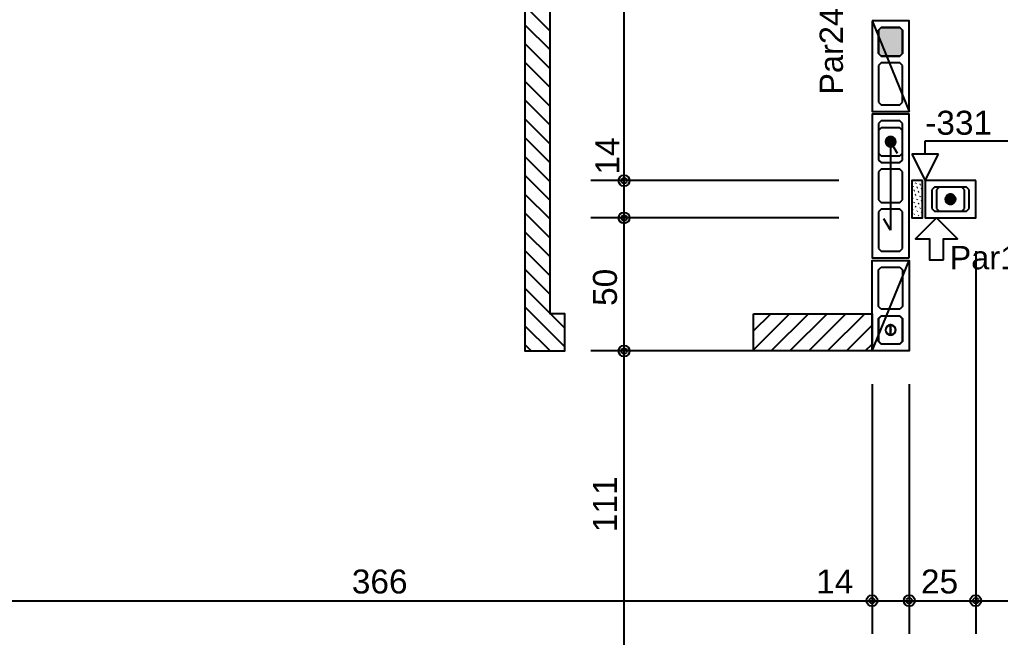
# Model space of a CAD drawing. Extents: x 0 to 119, y 0 to 84.
# Drawn here: x 15.12 to 22.5, y 43.37 to 48.01 of the extents above; entities that cross this region are included whole.
import ezdxf

# ---------------------------------------------------------------- set-up
doc = ezdxf.new("R2010")
doc.units = 0
doc.header["$MEASUREMENT"] = 0
doc.linetypes.add('ESTILO_TQS_0003', pattern=[1.5, 0.5, -0.4, 0.1, -0.5])
doc.linetypes.add('ESTILO_TQS_0005', pattern=[0.4, 0.3, -0.1])
for name, color, linetype in [('20', 1, 'CONTINUOUS'), ('27', 250, 'CONTINUOUS'), ('29', 9, 'CONTINUOUS'), ('3', 7, 'CONTINUOUS'), ('35', 255, 'CONTINUOUS'), ('9', 8, 'CONTINUOUS')]:
    doc.layers.add(name, color=color, linetype=linetype)
doc.styles.add('TQS_ARIAL', font='arial.ttf')

msp = doc.modelspace()

# ---------------------------------------------------------------- linework, layer by layer
at = {"layer": '20', "color": 1, "linetype": 'Continuous'}
for p, q in [((21.93025, 47.000599), (21.93025, 47.100599)), ((21.93025, 47.100599), (22.83025, 47.100599)), ((22.03025, 47.000599), (21.83025, 47.000599)), ((21.83025, 47.000599), (21.93025, 46.800599)), ((21.93025, 46.800599), (22.03025, 47.000599))]:
    msp.add_line(p, q, dxfattribs=at)
at = {"layer": '27', "color": 250, "linetype": 'ESTILO_TQS_0005'}
for points in [[(21.60025, 47.950502), (21.58025, 47.930502), (21.58025, 47.755502), (21.60025, 47.735502), (21.74025, 47.735502), (21.76025, 47.755502), (21.76025, 47.930502), (21.74025, 47.950502), (21.60025, 47.950502)], [(21.60025, 47.685502), (21.58025, 47.665502), (21.58025, 47.390502), (21.60025, 47.370502), (21.74025, 47.370502), (21.76025, 47.390502), (21.76025, 47.665502), (21.74025, 47.685502), (21.60025, 47.685502)], [(21.74025, 46.935551), (21.76025, 46.955551), (21.76025, 47.230551), (21.74025, 47.250551), (21.60025, 47.250551), (21.58025, 47.230551), (21.58025, 46.955551), (21.60025, 46.935551), (21.74025, 46.935551)], [(21.74025, 46.635551), (21.76025, 46.655551), (21.76025, 46.865551), (21.74025, 46.885551), (21.60025, 46.885551), (21.58025, 46.865551), (21.58025, 46.655551), (21.60025, 46.635551), (21.74025, 46.635551)], [(22.26025, 46.730551), (22.24025, 46.750551), (22.00025, 46.750551), (21.98025, 46.730551), (21.98025, 46.590551), (22.00025, 46.570551), (22.24025, 46.570551), (22.26025, 46.590551), (22.26025, 46.730551)], [(21.74025, 46.270551), (21.76025, 46.290551), (21.76025, 46.565551), (21.74025, 46.585551), (21.60025, 46.585551), (21.58025, 46.565551), (21.58025, 46.290551), (21.60025, 46.270551), (21.74025, 46.270551)], [(21.60025, 45.83555), (21.58025, 45.85555), (21.58025, 46.13055), (21.60025, 46.15055), (21.74025, 46.15055), (21.76025, 46.13055), (21.76025, 45.85555), (21.74025, 45.83555), (21.60025, 45.83555)], [(21.60025, 45.57055), (21.58025, 45.59055), (21.58025, 45.76555), (21.60025, 45.78555), (21.74025, 45.78555), (21.76025, 45.76555), (21.76025, 45.59055), (21.74025, 45.57055), (21.60025, 45.57055)]]:
    msp.add_lwpolyline(points, dxfattribs=at)
at = {"layer": '29', "color": 9, "linetype": 'Continuous'}
for p, q in [((18.919864, 48.113858), (19.10963, 47.924092)), ((18.919864, 47.972437), (19.10963, 47.782671)), ((18.919864, 47.831016), (19.10963, 47.64125)), ((18.919864, 47.689594), (19.10963, 47.499828)), ((18.919864, 47.548173), (19.10963, 47.358407)), ((18.919864, 47.406752), (19.10963, 47.216986)), ((18.919864, 47.26533), (19.10963, 47.075564)), ((18.919864, 47.123909), (19.10963, 46.934143)), ((18.919864, 46.982488), (19.10963, 46.792722)), ((18.919864, 46.841066), (19.10963, 46.6513)), ((18.919864, 46.699645), (19.10963, 46.509879)), ((18.919864, 46.558224), (19.10963, 46.368458)), ((18.919864, 46.416802), (19.10963, 46.227036)), ((18.919864, 46.275381), (19.10963, 46.085615)), ((18.919864, 46.13396), (19.10963, 45.944193)), ((18.919864, 45.992538), (19.10963, 45.802772)), ((18.919864, 45.851117), (19.21963, 45.551351)), ((19.112021, 45.800382), (19.21963, 45.692772)), ((20.63963, 45.529789), (20.910223, 45.800382)), ((20.63963, 45.67121), (20.768802, 45.800382)), ((20.771813, 45.52055), (21.051645, 45.800382)), ((20.913234, 45.52055), (21.193066, 45.800382)), ((21.054655, 45.52055), (21.334487, 45.800382)), ((21.196077, 45.52055), (21.475909, 45.800382)), ((18.919864, 45.709695), (19.109178, 45.520382)), ((21.337498, 45.52055), (21.53025, 45.713302)), ((18.919864, 45.568274), (18.967757, 45.520382)), ((21.478919, 45.52055), (21.53025, 45.571881))]:
    msp.add_line(p, q, dxfattribs=at)
for points in [[(18.919864, 50.52055), (18.919864, 45.520382), (19.21963, 45.520382), (19.21963, 45.800382), (19.10963, 45.800382), (19.10963, 50.52055), (18.919864, 50.52055)], [(20.63963, 45.800382), (21.53025, 45.800382), (21.53025, 45.52055), (20.63963, 45.52055), (20.63963, 45.800382)]]:
    msp.add_lwpolyline(points, dxfattribs=at)
at = {"layer": '3', "color": 7, "linetype": 'Continuous'}
for p, q in [((21.53025, 48.000502), (21.81025, 47.320502)), ((21.60025, 47.198051), (21.58025, 47.178051)), ((21.58025, 47.178051), (21.58025, 47.008051)), ((21.74025, 47.198051), (21.60025, 47.198051)), ((21.76025, 47.178051), (21.74025, 47.198051)), ((21.76025, 47.008051), (21.76025, 47.178051)), ((21.67025, 47.093051), (21.67025, 46.428051)), ((21.67025, 47.093051), (21.72025, 47.006448)), ((21.58025, 47.008051), (21.60025, 46.988051)), ((21.60025, 46.988051), (21.74025, 46.988051)), ((21.74025, 46.988051), (21.76025, 47.008051)), ((21.833473, 46.800599), (21.833473, 46.800599)), ((21.838165, 46.761096), (21.834629, 46.757561)), ((21.860615, 46.783547), (21.85708, 46.780011)), ((21.877667, 46.800599), (21.877667, 46.800599)), ((21.893761, 46.772498), (21.890226, 46.768963)), ((21.905605, 46.784342), (21.905605, 46.784342)), ((21.91025, 46.788987), (21.91025, 46.788987)), ((21.84886, 46.727597), (21.845324, 46.724061)), ((21.859555, 46.694098), (21.856019, 46.690562)), ((21.87131, 46.750048), (21.867775, 46.746512)), ((21.882005, 46.716548), (21.87847, 46.713013)), ((21.887927, 46.72247), (21.887927, 46.72247)), ((21.904456, 46.738999), (21.90092, 46.735463)), ((21.91025, 46.744793), (21.91025, 46.744793)), ((21.91025, 46.700599), (21.91025, 46.700599)), ((22.03525, 46.750551), (22.01525, 46.730551)), ((22.01525, 46.730551), (22.01525, 46.590551)), ((22.20525, 46.750551), (22.03525, 46.750551)), ((22.22525, 46.730551), (22.20525, 46.750551)), ((22.22525, 46.590551), (22.22525, 46.730551)), ((21.837104, 46.671647), (21.833569, 46.668112)), ((21.847799, 46.638148), (21.844264, 46.634612)), ((21.87025, 46.660599), (21.866714, 46.657063)), ((21.881298, 46.627453), (21.877763, 46.623917)), ((21.8927, 46.683049), (21.889165, 46.679514)), ((21.903749, 46.649904), (21.900213, 46.646368)), ((21.91025, 46.656404), (21.91025, 46.656404)), ((21.836397, 46.582552), (21.832861, 46.579016)), ((21.847446, 46.549406), (21.84391, 46.54587)), ((21.852572, 46.598727), (21.852572, 46.598727)), ((21.858848, 46.605002), (21.855312, 46.601467)), ((21.869896, 46.571857), (21.866361, 46.568321)), ((21.880945, 46.538711), (21.877409, 46.535175)), ((21.892347, 46.594307), (21.888811, 46.590772)), ((21.903395, 46.561162), (21.89986, 46.557626)), ((21.91025, 46.61221), (21.91025, 46.61221)), ((21.91025, 46.568016), (21.91025, 46.568016)), ((22.01525, 46.590551), (22.03525, 46.570551)), ((22.03525, 46.570551), (22.20525, 46.570551)), ((22.20525, 46.570551), (22.22525, 46.590551)), ((21.67025, 46.428051), (21.62025, 46.514653)), ((21.834894, 46.536855), (21.834894, 46.536855)), ((21.91025, 46.523822), (21.91025, 46.523822)), ((21.53025, 45.52055), (21.81025, 46.20055)), ((21.60025, 45.78305), (21.58025, 45.76305)), ((21.58025, 45.76305), (21.58025, 45.59305)), ((21.74025, 45.78305), (21.60025, 45.78305)), ((21.76025, 45.76305), (21.74025, 45.78305)), ((21.76025, 45.59305), (21.76025, 45.76305)), ((21.58025, 45.59305), (21.60025, 45.57305)), ((21.74025, 45.57305), (21.76025, 45.59305)), ((21.60025, 45.57305), (21.74025, 45.57305))]:
    msp.add_line(p, q, dxfattribs=at)
for points in [[(21.53025, 48.000502), (21.53025, 47.320502), (21.81025, 47.320502), (21.81025, 48.000502), (21.53025, 48.000502)], [(21.81025, 46.220551), (21.81025, 47.300551), (21.53025, 47.300551), (21.53025, 46.220551), (21.81025, 46.220551)], [(21.67025, 47.093651), (21.67031, 47.093648), (21.670371, 47.093638), (21.670429, 47.093623), (21.670486, 47.093602), (21.670541, 47.093575), (21.670592, 47.093543), (21.670641, 47.093506), (21.670685, 47.093464), (21.670724, 47.093418), (21.670759, 47.093368), (21.670788, 47.093315), (21.670812, 47.093259), (21.670831, 47.093201), (21.670843, 47.093142), (21.670849, 47.093081), (21.670849, 47.09302), (21.670843, 47.09296), (21.670831, 47.0929), (21.670812, 47.092842), (21.670788, 47.092786), (21.670759, 47.092733), (21.670724, 47.092683), (21.670685, 47.092637), (21.670641, 47.092595), (21.670592, 47.092558), (21.670541, 47.092526), (21.670486, 47.092499), (21.670429, 47.092478), (21.670371, 47.092463), (21.67031, 47.092454), (21.67025, 47.092451), (21.67025, 47.130851), (21.666426, 47.130657), (21.662641, 47.130077), (21.658934, 47.129117), (21.655343, 47.127787), (21.651905, 47.126101), (21.648656, 47.124076), (21.645628, 47.121732), (21.642853, 47.119094), (21.640358, 47.116188), (21.638171, 47.113045), (21.636313, 47.109698), (21.634803, 47.106179), (21.633656, 47.102525), (21.632886, 47.098775), (21.632498, 47.094965), (21.632498, 47.091136), (21.632886, 47.087327), (21.633656, 47.083576), (21.634803, 47.079923), (21.636313, 47.076404), (21.638171, 47.073056), (21.640358, 47.069913), (21.642853, 47.067008), (21.645628, 47.06437), (21.648656, 47.062026), (21.651905, 47.06), (21.655343, 47.058314), (21.658934, 47.056984), (21.662641, 47.056024), (21.666426, 47.055445), (21.67025, 47.055251), (21.67025, 47.093651)], [(21.67025, 47.092451), (21.670189, 47.092454), (21.670129, 47.092463), (21.67007, 47.092478), (21.670013, 47.092499), (21.669959, 47.092526), (21.669907, 47.092558), (21.669859, 47.092595), (21.669815, 47.092637), (21.669775, 47.092683), (21.669741, 47.092733), (21.669711, 47.092786), (21.669687, 47.092842), (21.669669, 47.0929), (21.669657, 47.09296), (21.669651, 47.09302), (21.669651, 47.093081), (21.669657, 47.093142), (21.669669, 47.093201), (21.669687, 47.093259), (21.669711, 47.093315), (21.669741, 47.093368), (21.669775, 47.093418), (21.669815, 47.093464), (21.669859, 47.093506), (21.669907, 47.093543), (21.669959, 47.093575), (21.670013, 47.093602), (21.67007, 47.093623), (21.670129, 47.093638), (21.670189, 47.093648), (21.67025, 47.093651), (21.67025, 47.055251), (21.674074, 47.055445), (21.677859, 47.056024), (21.681566, 47.056984), (21.685156, 47.058314), (21.688594, 47.06), (21.691844, 47.062026), (21.694872, 47.06437), (21.697647, 47.067008), (21.700141, 47.069913), (21.702328, 47.073056), (21.704187, 47.076404), (21.705697, 47.079923), (21.706843, 47.083576), (21.707614, 47.087327), (21.708001, 47.091136), (21.708001, 47.094965), (21.707614, 47.098775), (21.706843, 47.102525), (21.705697, 47.106179), (21.704187, 47.109698), (21.702328, 47.113046), (21.700141, 47.116188), (21.697647, 47.119094), (21.694872, 47.121732), (21.691844, 47.124076), (21.688594, 47.126101), (21.685156, 47.127787), (21.681566, 47.129117), (21.677859, 47.130077), (21.674074, 47.130657), (21.67025, 47.130851), (21.67025, 47.092451)], [(21.91025, 46.800599), (21.83025, 46.800599), (21.83025, 46.520599), (21.91025, 46.520599), (21.91025, 46.800599)], [(22.31025, 46.800551), (21.93025, 46.800551), (21.93025, 46.520551), (22.31025, 46.520551), (22.31025, 46.800551)], [(22.12085, 46.660551), (22.120847, 46.66049), (22.120837, 46.66043), (22.120822, 46.660371), (22.120801, 46.660314), (22.120774, 46.660259), (22.120742, 46.660208), (22.120705, 46.66016), (22.120663, 46.660116), (22.120617, 46.660076), (22.120567, 46.660041), (22.120514, 46.660012), (22.120458, 46.659988), (22.1204, 46.65997), (22.120341, 46.659958), (22.12028, 46.659951), (22.120219, 46.659951), (22.120159, 46.659958), (22.120099, 46.65997), (22.120041, 46.659988), (22.119985, 46.660012), (22.119932, 46.660041), (22.119882, 46.660076), (22.119836, 46.660116), (22.119794, 46.66016), (22.119757, 46.660208), (22.119725, 46.660259), (22.119698, 46.660314), (22.119677, 46.660371), (22.119662, 46.66043), (22.119653, 46.66049), (22.11965, 46.660551), (22.15805, 46.660551), (22.157856, 46.664375), (22.157276, 46.66816), (22.156316, 46.671867), (22.154986, 46.675457), (22.1533, 46.678895), (22.151275, 46.682145), (22.148931, 46.685173), (22.146293, 46.687948), (22.143387, 46.690442), (22.140245, 46.692629), (22.136897, 46.694488), (22.133378, 46.695998), (22.129724, 46.697144), (22.125974, 46.697915), (22.122164, 46.698302), (22.118335, 46.698302), (22.114526, 46.697915), (22.110775, 46.697144), (22.107122, 46.695998), (22.103603, 46.694488), (22.100255, 46.692629), (22.097112, 46.690442), (22.094207, 46.687948), (22.091569, 46.685173), (22.089225, 46.682145), (22.087199, 46.678895), (22.085513, 46.675457), (22.084183, 46.671867), (22.083223, 46.66816), (22.082644, 46.664375), (22.08245, 46.660551), (22.12085, 46.660551)], [(22.11965, 46.660551), (22.119653, 46.660611), (22.119662, 46.660671), (22.119677, 46.66073), (22.119698, 46.660787), (22.119725, 46.660842), (22.119757, 46.660893), (22.119794, 46.660941), (22.119836, 46.660986), (22.119882, 46.661025), (22.119932, 46.66106), (22.119985, 46.661089), (22.120041, 46.661113), (22.120099, 46.661131), (22.120159, 46.661144), (22.120219, 46.66115), (22.12028, 46.66115), (22.120341, 46.661144), (22.1204, 46.661131), (22.120458, 46.661113), (22.120514, 46.661089), (22.120567, 46.66106), (22.120617, 46.661025), (22.120663, 46.660986), (22.120705, 46.660941), (22.120742, 46.660893), (22.120774, 46.660842), (22.120801, 46.660787), (22.120822, 46.66073), (22.120837, 46.660671), (22.120847, 46.660611), (22.12085, 46.660551), (22.08245, 46.660551), (22.082644, 46.656726), (22.083223, 46.652942), (22.084183, 46.649235), (22.085513, 46.645644), (22.087199, 46.642206), (22.089225, 46.638957), (22.091569, 46.635929), (22.094207, 46.633153), (22.097112, 46.630659), (22.100255, 46.628472), (22.103603, 46.626614), (22.107122, 46.625104), (22.110775, 46.623957), (22.114526, 46.623187), (22.118335, 46.622799), (22.122164, 46.622799), (22.125974, 46.623187), (22.129724, 46.623957), (22.133378, 46.625104), (22.136897, 46.626614), (22.140245, 46.628472), (22.143387, 46.630659), (22.146293, 46.633153), (22.148931, 46.635929), (22.151275, 46.638957), (22.1533, 46.642206), (22.154986, 46.645644), (22.156316, 46.649235), (22.157276, 46.652942), (22.157856, 46.656726), (22.15805, 46.660551), (22.11965, 46.660551)], [(22.068958, 46.204603), (22.068958, 46.362577), (22.174274, 46.362577), (22.016301, 46.520551), (21.858327, 46.362577), (21.963643, 46.362577), (21.963643, 46.204603), (22.068958, 46.204603)], [(21.53025, 45.52055), (21.53025, 46.20055), (21.81025, 46.20055), (21.81025, 45.52055), (21.53025, 45.52055)], [(21.67025, 45.67865), (21.670311, 45.678647), (21.670371, 45.678638), (21.67043, 45.678622), (21.670487, 45.678601), (21.670541, 45.678575), (21.670593, 45.678542), (21.670641, 45.678505), (21.670685, 45.678463), (21.670724, 45.678417), (21.670759, 45.678367), (21.670789, 45.678314), (21.670813, 45.678258), (21.670831, 45.6782), (21.670843, 45.678141), (21.670849, 45.67808), (21.670849, 45.67802), (21.670843, 45.677959), (21.670831, 45.6779), (21.670813, 45.677842), (21.670789, 45.677786), (21.670759, 45.677733), (21.670724, 45.677683), (21.670685, 45.677637), (21.670641, 45.677595), (21.670593, 45.677558), (21.670541, 45.677525), (21.670487, 45.677499), (21.67043, 45.677478), (21.670371, 45.677462), (21.670311, 45.677453), (21.67025, 45.67745), (21.67025, 45.71585), (21.666426, 45.715656), (21.662641, 45.715076), (21.658934, 45.714116), (21.655343, 45.712787), (21.651906, 45.7111), (21.648656, 45.709075), (21.645628, 45.706731), (21.642853, 45.704093), (21.640359, 45.701188), (21.638171, 45.698045), (21.636313, 45.694697), (21.634803, 45.691178), (21.633657, 45.687525), (21.632886, 45.683774), (21.632499, 45.679965), (21.632499, 45.676135), (21.632886, 45.672326), (21.633657, 45.668575), (21.634803, 45.664922), (21.636313, 45.661403), (21.638171, 45.658055), (21.640359, 45.654912), (21.642853, 45.652007), (21.645628, 45.649369), (21.648656, 45.647025), (21.651906, 45.645), (21.655343, 45.643313), (21.658934, 45.641984), (21.662641, 45.641024), (21.666426, 45.640444), (21.67025, 45.64025), (21.67025, 45.67865)], [(21.67025, 45.67745), (21.670189, 45.677453), (21.670129, 45.677462), (21.67007, 45.677478), (21.670013, 45.677499), (21.669959, 45.677525), (21.669907, 45.677558), (21.669859, 45.677595), (21.669815, 45.677637), (21.669776, 45.677683), (21.669741, 45.677733), (21.669711, 45.677786), (21.669687, 45.677842), (21.669669, 45.6779), (21.669657, 45.677959), (21.669651, 45.67802), (21.669651, 45.67808), (21.669657, 45.678141), (21.669669, 45.6782), (21.669687, 45.678258), (21.669711, 45.678314), (21.669741, 45.678367), (21.669776, 45.678417), (21.669815, 45.678463), (21.669859, 45.678505), (21.669907, 45.678542), (21.669959, 45.678575), (21.670013, 45.678601), (21.67007, 45.678622), (21.670129, 45.678638), (21.670189, 45.678647), (21.67025, 45.67865), (21.67025, 45.64025), (21.674074, 45.640444), (21.677859, 45.641024), (21.681566, 45.641984), (21.685157, 45.643313), (21.688594, 45.645), (21.691844, 45.647025), (21.694872, 45.649369), (21.697647, 45.652007), (21.700141, 45.654912), (21.702329, 45.658055), (21.704187, 45.661403), (21.705697, 45.664922), (21.706843, 45.668575), (21.707614, 45.672326), (21.708001, 45.676135), (21.708001, 45.679965), (21.707614, 45.683774), (21.706843, 45.687525), (21.705697, 45.691178), (21.704187, 45.694697), (21.702329, 45.698045), (21.700141, 45.701188), (21.697647, 45.704093), (21.694872, 45.706731), (21.691844, 45.709075), (21.688594, 45.7111), (21.685157, 45.712787), (21.681566, 45.714116), (21.677859, 45.715076), (21.674074, 45.715656), (21.67025, 45.71585), (21.67025, 45.67745)]]:
    msp.add_lwpolyline(points, dxfattribs=at)
for centre in [(21.67025, 47.093051), (22.12025, 46.660551), (21.67025, 45.67805)]:
    msp.add_circle(centre, 0.0372, dxfattribs=at)
for points in [[(21.655343, 47.127787), (21.655343, 47.058314), (21.658934, 47.129117)], [(21.655343, 47.058314), (21.658934, 47.056984), (21.658934, 47.129117)], [(21.658934, 47.129117), (21.658934, 47.056984), (21.662641, 47.130077)], [(21.658934, 47.056984), (21.662641, 47.056024), (21.662641, 47.130077)], [(21.666426, 47.055445), (21.666426, 47.130657), (21.662641, 47.056024)], [(21.662641, 47.130077), (21.662641, 47.056024), (21.666426, 47.130657)], [(21.666426, 47.055445), (21.67025, 47.093651), (21.67025, 47.130851)], [(21.666426, 47.055445), (21.67025, 47.130851), (21.666426, 47.130657)], [(21.67025, 47.092451), (21.674074, 47.130657), (21.67025, 47.130851)], [(21.67025, 47.092451), (21.67025, 47.055251), (21.674074, 47.130657)], [(21.67025, 47.055251), (21.674074, 47.055445), (21.674074, 47.130657)], [(21.674074, 47.130657), (21.674074, 47.055445), (21.677859, 47.130077)], [(21.674074, 47.055445), (21.677859, 47.056024), (21.677859, 47.130077)], [(21.677859, 47.130077), (21.677859, 47.056024), (21.681566, 47.129117)], [(21.677859, 47.056024), (21.681566, 47.056984), (21.681566, 47.129117)], [(21.681566, 47.129117), (21.681566, 47.056984), (21.685156, 47.127787)], [(21.632498, 47.094965), (21.632498, 47.091136), (21.632886, 47.098775)], [(21.632498, 47.091136), (21.632886, 47.087327), (21.632886, 47.098775)], [(21.632886, 47.098775), (21.632886, 47.087327), (21.633656, 47.102525)], [(21.632886, 47.087327), (21.633656, 47.083576), (21.633656, 47.102525)], [(21.633656, 47.102525), (21.633656, 47.083576), (21.634803, 47.106179)], [(21.633656, 47.083576), (21.634803, 47.079923), (21.634803, 47.106179)], [(21.634803, 47.106179), (21.634803, 47.079923), (21.636313, 47.109698)], [(21.634803, 47.079923), (21.636313, 47.076404), (21.636313, 47.109698)], [(21.636313, 47.109698), (21.636313, 47.076404), (21.638171, 47.113045)], [(21.636313, 47.076404), (21.638171, 47.073056), (21.638171, 47.113045)], [(21.638171, 47.113045), (21.638171, 47.073056), (21.640358, 47.116188)], [(21.638171, 47.073056), (21.640358, 47.069913), (21.640358, 47.116188)], [(21.640358, 47.116188), (21.640358, 47.069913), (21.642853, 47.119094)], [(21.640358, 47.069913), (21.642853, 47.067008), (21.642853, 47.119094)], [(21.642853, 47.119094), (21.642853, 47.067008), (21.645628, 47.121732)], [(21.642853, 47.067008), (21.645628, 47.06437), (21.645628, 47.121732)], [(21.645628, 47.121732), (21.645628, 47.06437), (21.648656, 47.124076)], [(21.645628, 47.06437), (21.648656, 47.062026), (21.648656, 47.124076)], [(21.648656, 47.124076), (21.648656, 47.062026), (21.651905, 47.126101)], [(21.648656, 47.062026), (21.651905, 47.06), (21.651905, 47.126101)], [(21.651905, 47.126101), (21.651905, 47.06), (21.655343, 47.127787)], [(21.651905, 47.06), (21.655343, 47.058314), (21.655343, 47.127787)], [(21.666426, 47.055445), (21.67025, 47.055251), (21.67025, 47.093651)], [(21.669815, 47.092637), (21.67025, 47.092451), (21.669775, 47.092683)], [(21.67025, 47.092451), (21.67025, 47.092451), (21.669775, 47.092683)], [(21.669775, 47.092683), (21.67025, 47.092451), (21.669775, 47.092683)], [(21.67025, 47.092451), (21.67025, 47.092451), (21.669775, 47.092683)], [(21.669775, 47.092683), (21.67025, 47.092451), (21.669775, 47.092683)], [(21.67025, 47.092451), (21.67025, 47.092451), (21.669775, 47.092683)], [(21.669859, 47.092595), (21.67025, 47.092451), (21.669815, 47.092637)], [(21.67025, 47.092451), (21.67025, 47.092451), (21.669815, 47.092637)], [(21.669815, 47.092637), (21.67025, 47.092451), (21.669815, 47.092637)], [(21.67025, 47.092451), (21.67025, 47.092451), (21.669815, 47.092637)], [(21.669907, 47.092558), (21.67025, 47.092451), (21.669859, 47.092595)], [(21.67025, 47.092451), (21.67025, 47.092451), (21.669859, 47.092595)], [(21.669959, 47.092526), (21.67025, 47.092451), (21.669907, 47.092558)], [(21.67025, 47.092451), (21.67025, 47.092451), (21.669907, 47.092558)], [(21.67007, 47.092478), (21.67025, 47.092451), (21.669959, 47.092526)], [(21.67025, 47.092451), (21.67025, 47.092451), (21.669959, 47.092526)], [(21.67025, 47.092451), (21.67025, 47.092451), (21.67007, 47.092478)], [(21.67025, 47.092451), (21.67025, 47.092451), (21.67007, 47.092478)], [(21.67025, 47.093651), (21.670724, 47.093418), (21.67025, 47.093651)], [(21.670724, 47.093418), (21.670724, 47.093418), (21.67025, 47.093651)], [(21.67025, 47.093651), (21.670724, 47.093418), (21.67025, 47.093651)], [(21.670724, 47.093418), (21.670724, 47.093418), (21.67025, 47.093651)], [(21.67025, 47.093651), (21.670724, 47.093418), (21.67025, 47.093651)], [(21.670724, 47.093418), (21.670685, 47.093464), (21.67025, 47.093651)], [(21.67025, 47.093651), (21.670685, 47.093464), (21.67025, 47.093651)], [(21.670685, 47.093464), (21.670685, 47.093464), (21.67025, 47.093651)], [(21.67025, 47.093651), (21.670685, 47.093464), (21.67025, 47.093651)], [(21.670685, 47.093464), (21.670641, 47.093506), (21.67025, 47.093651)], [(21.67025, 47.093651), (21.670641, 47.093506), (21.67025, 47.093651)], [(21.670641, 47.093506), (21.670592, 47.093543), (21.67025, 47.093651)], [(21.67025, 47.093651), (21.670592, 47.093543), (21.67025, 47.093651)], [(21.670592, 47.093543), (21.670541, 47.093575), (21.67025, 47.093651)], [(21.67025, 47.093651), (21.670541, 47.093575), (21.67025, 47.093651)], [(21.670541, 47.093575), (21.670429, 47.093623), (21.67025, 47.093651)], [(21.67025, 47.093651), (21.670429, 47.093623), (21.67025, 47.093651)], [(21.670429, 47.093623), (21.67025, 47.093651), (21.67025, 47.093651)], [(21.67025, 47.093651), (21.67025, 47.093651), (21.67025, 47.093651)], [(21.67025, 47.093651), (21.67025, 47.093651), (21.67025, 47.093651)], [(21.67025, 47.093651), (21.67025, 47.093651), (21.67025, 47.093651)], [(21.67025, 47.093651), (21.67025, 47.093651), (21.67025, 47.093651)], [(21.67025, 47.093651), (21.67025, 47.093651), (21.67025, 47.093651)], [(21.67025, 47.093651), (21.67025, 47.093651), (21.67025, 47.093651)], [(21.67025, 47.093651), (21.67025, 47.093651), (21.67025, 47.093651)], [(21.67025, 47.093651), (21.67025, 47.093651), (21.67025, 47.093651)], [(21.67025, 47.093651), (21.67025, 47.093651), (21.67025, 47.093651)], [(21.67025, 47.093651), (21.67025, 47.093651), (21.67025, 47.093651)], [(21.67025, 47.093651), (21.67025, 47.093651), (21.67025, 47.093651)], [(21.67025, 47.093651), (21.67025, 47.093651), (21.67025, 47.093651)], [(21.67025, 47.092451), (21.67025, 47.092451), (21.67025, 47.092451)], [(21.67025, 47.092451), (21.67025, 47.092451), (21.67025, 47.092451)], [(21.67025, 47.092451), (21.67025, 47.092451), (21.67025, 47.092451)], [(21.67025, 47.092451), (21.67025, 47.092451), (21.67025, 47.092451)], [(21.67025, 47.092451), (21.67025, 47.092451), (21.67025, 47.092451)], [(21.67025, 47.092451), (21.67025, 47.092451), (21.67025, 47.092451)], [(21.67025, 47.092451), (21.67025, 47.092451), (21.67025, 47.092451)], [(21.67025, 47.092451), (21.67025, 47.092451), (21.67025, 47.092451)], [(21.67025, 47.092451), (21.67025, 47.092451), (21.67025, 47.092451)], [(21.67025, 47.092451), (21.67025, 47.092451), (21.67025, 47.092451)], [(21.67025, 47.092451), (21.67025, 47.092451), (21.67025, 47.092451)], [(21.67025, 47.092451), (21.67025, 47.092451), (21.67025, 47.092451)], [(21.681566, 47.056984), (21.685156, 47.058314), (21.685156, 47.127787)], [(21.685156, 47.127787), (21.685156, 47.058314), (21.688594, 47.126101)], [(21.685156, 47.058314), (21.688594, 47.06), (21.688594, 47.126101)], [(21.688594, 47.126101), (21.688594, 47.06), (21.691844, 47.124076)], [(21.688594, 47.06), (21.691844, 47.062026), (21.691844, 47.124076)], [(21.691844, 47.124076), (21.691844, 47.062026), (21.694872, 47.121732)], [(21.691844, 47.062026), (21.694872, 47.06437), (21.694872, 47.121732)], [(21.694872, 47.121732), (21.694872, 47.06437), (21.697647, 47.119094)], [(21.694872, 47.06437), (21.697647, 47.067008), (21.697647, 47.119094)], [(21.697647, 47.119094), (21.697647, 47.067008), (21.700141, 47.116188)], [(21.697647, 47.067008), (21.700141, 47.069913), (21.700141, 47.116188)], [(21.700141, 47.116188), (21.700141, 47.069913), (21.702328, 47.113046)], [(21.700141, 47.069913), (21.702328, 47.073056), (21.702328, 47.113046)], [(21.702328, 47.113046), (21.702328, 47.073056), (21.704187, 47.109698)], [(21.702328, 47.073056), (21.704187, 47.076404), (21.704187, 47.109698)], [(21.704187, 47.109698), (21.704187, 47.076404), (21.705697, 47.106179)], [(21.704187, 47.076404), (21.705697, 47.079923), (21.705697, 47.106179)], [(21.705697, 47.106179), (21.705697, 47.079923), (21.706843, 47.102525)], [(21.705697, 47.079923), (21.706843, 47.083576), (21.706843, 47.102525)], [(21.706843, 47.102525), (21.706843, 47.083576), (21.707614, 47.098775)], [(21.706843, 47.083576), (21.707614, 47.087327), (21.707614, 47.098775)], [(21.707614, 47.098775), (21.707614, 47.087327), (21.708001, 47.094965)], [(21.707614, 47.087327), (21.708001, 47.091136), (21.708001, 47.094965)], [(22.12085, 46.660551), (22.094207, 46.687948), (22.091569, 46.685173)], [(22.12085, 46.660551), (22.097112, 46.690442), (22.094207, 46.687948)], [(22.12085, 46.660551), (22.100255, 46.692629), (22.097112, 46.690442)], [(22.12085, 46.660551), (22.103603, 46.694488), (22.100255, 46.692629)], [(22.12085, 46.660551), (22.107122, 46.695998), (22.103603, 46.694488)], [(22.12085, 46.660551), (22.110775, 46.697144), (22.107122, 46.695998)], [(22.12085, 46.660551), (22.114526, 46.697915), (22.110775, 46.697144)], [(22.12085, 46.660551), (22.118335, 46.698302), (22.114526, 46.697915)], [(22.12085, 46.660551), (22.122164, 46.698302), (22.118335, 46.698302)], [(22.15805, 46.660551), (22.122164, 46.698302), (22.12085, 46.660551)], [(22.15805, 46.660551), (22.125974, 46.697915), (22.122164, 46.698302)], [(22.15805, 46.660551), (22.129724, 46.697144), (22.125974, 46.697915)], [(22.15805, 46.660551), (22.133378, 46.695998), (22.129724, 46.697144)], [(22.15805, 46.660551), (22.136897, 46.694488), (22.133378, 46.695998)], [(22.15805, 46.660551), (22.140245, 46.692629), (22.136897, 46.694488)], [(22.15805, 46.660551), (22.143387, 46.690442), (22.140245, 46.692629)], [(22.15805, 46.660551), (22.146293, 46.687948), (22.143387, 46.690442)], [(22.15805, 46.660551), (22.148931, 46.685173), (22.146293, 46.687948)], [(22.12085, 46.660551), (22.082644, 46.664375), (22.08245, 46.660551)], [(22.11965, 46.660551), (22.08245, 46.660551), (22.082644, 46.656726)], [(22.12085, 46.660551), (22.083223, 46.66816), (22.082644, 46.664375)], [(22.11965, 46.660551), (22.082644, 46.656726), (22.083223, 46.652942)], [(22.12085, 46.660551), (22.084183, 46.671867), (22.083223, 46.66816)], [(22.11965, 46.660551), (22.083223, 46.652942), (22.084183, 46.649235)], [(22.12085, 46.660551), (22.085513, 46.675457), (22.084183, 46.671867)], [(22.11965, 46.660551), (22.084183, 46.649235), (22.085513, 46.645644)], [(22.12085, 46.660551), (22.087199, 46.678895), (22.085513, 46.675457)], [(22.11965, 46.660551), (22.085513, 46.645644), (22.087199, 46.642206)], [(22.12085, 46.660551), (22.089225, 46.682145), (22.087199, 46.678895)], [(22.11965, 46.660551), (22.087199, 46.642206), (22.089225, 46.638957)], [(22.12085, 46.660551), (22.091569, 46.685173), (22.089225, 46.682145)], [(22.11965, 46.660551), (22.089225, 46.638957), (22.091569, 46.635929)], [(22.11965, 46.660551), (22.091569, 46.635929), (22.094207, 46.633153)], [(22.11965, 46.660551), (22.094207, 46.633153), (22.097112, 46.630659)], [(22.11965, 46.660551), (22.097112, 46.630659), (22.100255, 46.628472)], [(22.11965, 46.660551), (22.100255, 46.628472), (22.103603, 46.626614)], [(22.11965, 46.660551), (22.103603, 46.626614), (22.107122, 46.625104)], [(22.11965, 46.660551), (22.107122, 46.625104), (22.110775, 46.623957)], [(22.11965, 46.660551), (22.110775, 46.623957), (22.114526, 46.623187)], [(22.11965, 46.660551), (22.114526, 46.623187), (22.118335, 46.622799)], [(22.11965, 46.660551), (22.118335, 46.622799), (22.122164, 46.622799)], [(22.119882, 46.661025), (22.119677, 46.66073), (22.11965, 46.660551)], [(22.119882, 46.661025), (22.11965, 46.660551), (22.11965, 46.660551)], [(22.119882, 46.661025), (22.11965, 46.660551), (22.11965, 46.660551)], [(22.119882, 46.661025), (22.11965, 46.660551), (22.11965, 46.660551)], [(22.119882, 46.661025), (22.11965, 46.660551), (22.11965, 46.660551)], [(22.119882, 46.661025), (22.11965, 46.660551), (22.11965, 46.660551)], [(22.119882, 46.661025), (22.11965, 46.660551), (22.11965, 46.660551)], [(22.119882, 46.661025), (22.11965, 46.660551), (22.11965, 46.660551)], [(22.119882, 46.661025), (22.11965, 46.660551), (22.11965, 46.660551)], [(22.119882, 46.661025), (22.11965, 46.660551), (22.11965, 46.660551)], [(22.119882, 46.661025), (22.11965, 46.660551), (22.11965, 46.660551)], [(22.119882, 46.661025), (22.11965, 46.660551), (22.11965, 46.660551)], [(22.119882, 46.661025), (22.11965, 46.660551), (22.11965, 46.660551)], [(22.119882, 46.661025), (22.11965, 46.660551), (22.11965, 46.660551)], [(22.119882, 46.661025), (22.11965, 46.660551), (22.11965, 46.660551)], [(22.119882, 46.661025), (22.11965, 46.660551), (22.11965, 46.660551)], [(22.119882, 46.661025), (22.11965, 46.660551), (22.11965, 46.660551)], [(22.119882, 46.661025), (22.11965, 46.660551), (22.11965, 46.660551)], [(22.119882, 46.661025), (22.11965, 46.660551), (22.11965, 46.660551)], [(22.119882, 46.661025), (22.11965, 46.660551), (22.11965, 46.660551)], [(22.119882, 46.661025), (22.11965, 46.660551), (22.11965, 46.660551)], [(22.119882, 46.661025), (22.11965, 46.660551), (22.11965, 46.660551)], [(22.119882, 46.661025), (22.11965, 46.660551), (22.11965, 46.660551)], [(22.11965, 46.660551), (22.122164, 46.622799), (22.15805, 46.660551)], [(22.119882, 46.661025), (22.119725, 46.660842), (22.119677, 46.66073)], [(22.119882, 46.661025), (22.119757, 46.660893), (22.119725, 46.660842)], [(22.119882, 46.661025), (22.119794, 46.660941), (22.119757, 46.660893)], [(22.119882, 46.661025), (22.119836, 46.660986), (22.119794, 46.660941)], [(22.119882, 46.661025), (22.119882, 46.661025), (22.119836, 46.660986)], [(22.119882, 46.661025), (22.119836, 46.660986), (22.119836, 46.660986)], [(22.119882, 46.661025), (22.119882, 46.661025), (22.119882, 46.661025)], [(22.12085, 46.660551), (22.120617, 46.660076), (22.120617, 46.660076)], [(22.12085, 46.660551), (22.120617, 46.660076), (22.120617, 46.660076)], [(22.12085, 46.660551), (22.120617, 46.660076), (22.120663, 46.660116)], [(22.12085, 46.660551), (22.120663, 46.660116), (22.120663, 46.660116)], [(22.12085, 46.660551), (22.120663, 46.660116), (22.120705, 46.66016)], [(22.12085, 46.660551), (22.120705, 46.66016), (22.120742, 46.660208)], [(22.12085, 46.660551), (22.120742, 46.660208), (22.120774, 46.660259)], [(22.12085, 46.660551), (22.120774, 46.660259), (22.120822, 46.660371)], [(22.12085, 46.660551), (22.120822, 46.660371), (22.12085, 46.660551)], [(22.12085, 46.660551), (22.12085, 46.660551), (22.12085, 46.660551)], [(22.12085, 46.660551), (22.12085, 46.660551), (22.12085, 46.660551)], [(22.12085, 46.660551), (22.12085, 46.660551), (22.12085, 46.660551)], [(22.12085, 46.660551), (22.12085, 46.660551), (22.12085, 46.660551)], [(22.12085, 46.660551), (22.12085, 46.660551), (22.12085, 46.660551)], [(22.12085, 46.660551), (22.12085, 46.660551), (22.12085, 46.660551)], [(22.12085, 46.660551), (22.12085, 46.660551), (22.12085, 46.660551)], [(22.12085, 46.660551), (22.12085, 46.660551), (22.12085, 46.660551)], [(22.12085, 46.660551), (22.12085, 46.660551), (22.12085, 46.660551)], [(22.12085, 46.660551), (22.12085, 46.660551), (22.12085, 46.660551)], [(22.12085, 46.660551), (22.12085, 46.660551), (22.12085, 46.660551)], [(22.12085, 46.660551), (22.12085, 46.660551), (22.12085, 46.660551)], [(22.12085, 46.660551), (22.12085, 46.660551), (22.12085, 46.660551)], [(22.12085, 46.660551), (22.12085, 46.660551), (22.12085, 46.660551)], [(22.12085, 46.660551), (22.12085, 46.660551), (22.12085, 46.660551)], [(22.12085, 46.660551), (22.12085, 46.660551), (22.12085, 46.660551)], [(22.12085, 46.660551), (22.12085, 46.660551), (22.12085, 46.660551)], [(22.12085, 46.660551), (22.12085, 46.660551), (22.12085, 46.660551)], [(22.12085, 46.660551), (22.12085, 46.660551), (22.12085, 46.660551)], [(22.12085, 46.660551), (22.12085, 46.660551), (22.12085, 46.660551)], [(22.12085, 46.660551), (22.12085, 46.660551), (22.12085, 46.660551)], [(22.15805, 46.660551), (22.122164, 46.622799), (22.125974, 46.623187)], [(22.15805, 46.660551), (22.125974, 46.623187), (22.129724, 46.623957)], [(22.15805, 46.660551), (22.129724, 46.623957), (22.133378, 46.625104)], [(22.15805, 46.660551), (22.133378, 46.625104), (22.136897, 46.626614)], [(22.15805, 46.660551), (22.136897, 46.626614), (22.140245, 46.628472)], [(22.15805, 46.660551), (22.140245, 46.628472), (22.143387, 46.630659)], [(22.15805, 46.660551), (22.143387, 46.630659), (22.146293, 46.633153)], [(22.15805, 46.660551), (22.146293, 46.633153), (22.148931, 46.635929)], [(22.15805, 46.660551), (22.151275, 46.682145), (22.148931, 46.685173)], [(22.15805, 46.660551), (22.148931, 46.635929), (22.151275, 46.638957)], [(22.15805, 46.660551), (22.1533, 46.678895), (22.151275, 46.682145)], [(22.15805, 46.660551), (22.151275, 46.638957), (22.1533, 46.642206)], [(22.15805, 46.660551), (22.154986, 46.675457), (22.1533, 46.678895)], [(22.15805, 46.660551), (22.1533, 46.642206), (22.154986, 46.645644)], [(22.15805, 46.660551), (22.156316, 46.671867), (22.154986, 46.675457)], [(22.15805, 46.660551), (22.154986, 46.645644), (22.156316, 46.649235)], [(22.15805, 46.660551), (22.157276, 46.66816), (22.156316, 46.671867)], [(22.15805, 46.660551), (22.156316, 46.649235), (22.157276, 46.652942)], [(22.15805, 46.660551), (22.157856, 46.664375), (22.157276, 46.66816)], [(22.15805, 46.660551), (22.157276, 46.652942), (22.157856, 46.656726)]]:
    msp.add_solid(points, dxfattribs=at)
at = {"layer": '35', "color": 255, "linetype": 'Continuous'}
for p, q in [((19.666031, 46.800551), (19.666031, 50.52055)), ((21.28025, 46.800551), (19.416031, 46.800551)), ((21.28025, 46.800551), (19.416031, 46.800551)), ((19.666031, 46.520551), (19.666031, 46.800551)), ((21.53025, 46.800551), (21.53025, 46.800551)), ((21.53025, 46.800551), (21.53025, 46.800551)), ((21.28025, 46.520551), (19.416031, 46.520551)), ((21.28025, 46.520551), (19.416031, 46.520551)), ((19.666031, 45.52055), (19.666031, 46.520551)), ((21.53025, 46.520551), (21.53025, 46.520551)), ((21.53025, 46.520551), (21.53025, 46.520551)), ((22.31025, 46.520599), (22.31025, 46.520599)), ((22.31025, 46.520599), (22.31025, 46.520599)), ((22.31025, 46.270599), (22.31025, 43.39387)), ((22.31025, 46.270599), (22.31025, 43.39387)), ((21.28025, 45.52055), (19.416031, 45.52055)), ((21.28025, 45.52055), (19.416031, 45.52055)), ((19.666031, 43.300599), (19.666031, 45.52055)), ((21.53025, 45.52055), (21.53025, 45.52055)), ((21.53025, 45.52055), (21.53025, 45.52055)), ((21.53025, 45.52055), (21.53025, 45.52055)), ((21.53025, 45.52055), (21.53025, 45.52055)), ((21.81025, 45.52055), (21.81025, 45.52055)), ((21.81025, 45.52055), (21.81025, 45.52055)), ((21.53025, 45.27055), (21.53025, 43.39387)), ((21.53025, 45.27055), (21.53025, 43.39387)), ((21.81025, 45.27055), (21.81025, 43.39387)), ((21.81025, 45.27055), (21.81025, 43.39387)), ((14.21025, 43.64387), (21.53025, 43.64387)), ((21.53025, 43.64387), (21.81025, 43.64387)), ((21.81025, 43.64387), (22.31025, 43.64387)), ((22.31025, 43.64387), (23.63025, 43.64387))]:
    msp.add_line(p, q, dxfattribs=at)
for centre, radius in [((19.666031, 46.800551), 0.041625), ((19.666031, 46.800551), 0.041625), ((19.666031, 46.800551), 0.02075), ((19.666031, 46.800551), 0.02075), ((19.666031, 46.520551), 0.041625), ((19.666031, 46.520551), 0.041625), ((19.666031, 46.520551), 0.02075), ((19.666031, 46.520551), 0.02075), ((19.666031, 45.52055), 0.041625), ((19.666031, 45.52055), 0.041625), ((19.666031, 45.52055), 0.02075), ((19.666031, 45.52055), 0.02075), ((21.53025, 43.64387), 0.041625), ((21.53025, 43.64387), 0.041625), ((21.53025, 43.64387), 0.02075), ((21.53025, 43.64387), 0.02075), ((21.81025, 43.64387), 0.041625), ((21.81025, 43.64387), 0.041625), ((21.81025, 43.64387), 0.02075), ((21.81025, 43.64387), 0.02075), ((22.31025, 43.64387), 0.041625), ((22.31025, 43.64387), 0.041625), ((22.31025, 43.64387), 0.02075), ((22.31025, 43.64387), 0.02075)]:
    msp.add_circle(centre, radius, dxfattribs=at)
at = {"layer": '9', "color": 8, "linetype": 'Continuous'}
msp.add_lwpolyline([(21.74025, 47.950502), (21.76025, 47.930502), (21.76025, 47.755502), (21.74025, 47.735502), (21.60025, 47.735502), (21.58025, 47.755502), (21.58025, 47.930502), (21.60025, 47.950502), (21.74025, 47.950502)], dxfattribs=at)
for points in [[(21.74025, 47.950502), (21.60025, 47.735502), (21.58025, 47.755502)], [(21.74025, 47.950502), (21.58025, 47.755502), (21.58025, 47.930502)], [(21.74025, 47.950502), (21.58025, 47.930502), (21.60025, 47.950502)], [(21.74025, 47.950502), (21.74025, 47.735502), (21.60025, 47.735502)], [(21.74025, 47.950502), (21.60025, 47.950502), (21.74025, 47.950502)], [(21.74025, 47.950502), (21.76025, 47.930502), (21.76025, 47.755502)], [(21.74025, 47.950502), (21.76025, 47.755502), (21.74025, 47.735502)]]:
    msp.add_solid(points, dxfattribs=at)

# ---------------------------------------------------------------- texts
at = {"layer": '20', "color": 1, "linetype": 'ESTILO_TQS_0003', "style": 'TQS_ARIAL'}
msp.add_text('-331', height=0.18, dxfattribs=at).set_placement((21.93025, 47.145599))
at = {"layer": '3', "color": 7, "linetype": 'Continuous', "style": 'TQS_ARIAL'}
msp.add_text('Par24', height=0.175, rotation=90, dxfattribs=at).set_placement((21.3115, 47.445785))
msp.add_text('Par14', height=0.175, dxfattribs=at).set_placement((22.113086, 46.1345))
at = {"layer": '35', "color": 255, "linetype": 'Continuous', "style": 'TQS_ARIAL'}
for s, p in [('14', (19.630707, 46.845392)), ('50', (19.612031, 45.85855)), ('111', (19.612031, 44.158574))]:
    msp.add_text(s, height=0.18, rotation=90, dxfattribs=at).set_placement(p)
for s, p in [('366', (17.61825, 43.69787)), ('14', (21.11025, 43.69787)), ('25', (21.89825, 43.69787))]:
    msp.add_text(s, height=0.18, dxfattribs=at).set_placement(p)

doc.saveas('drawing.dxf')
